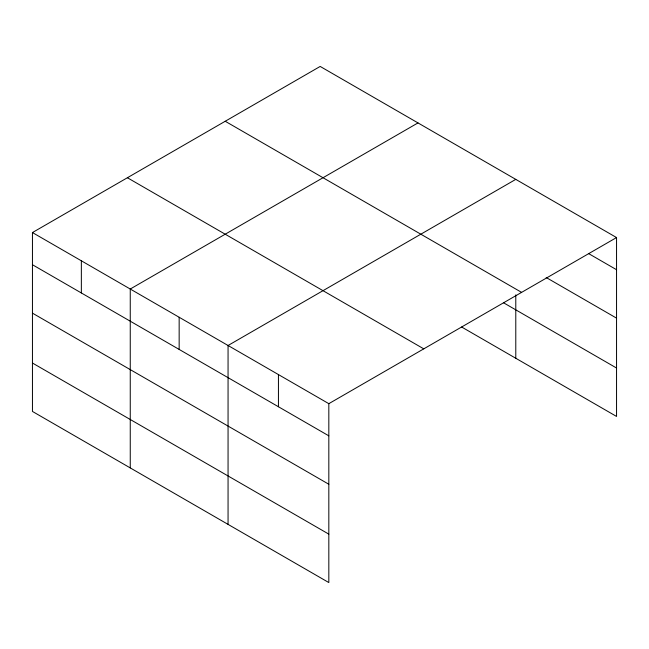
<?xml version="1.0" encoding="UTF-8"?>
<svg xmlns="http://www.w3.org/2000/svg" width="649" height="649" viewBox="0 0 649 649"><rect width="100%" height="100%" fill="white"/><g stroke="black" fill="none" stroke-linecap="round" stroke-linejoin="round"><path stroke-width="0.97" d="M32.45 232.561L328.824 403.67L328.824 582.559L32.45 411.442L32.45 232.561L320.176 66.441L616.55 237.558L616.55 416.439L461.642 327.007M417.98 122.912L130.254 289.024L130.254 467.913M515.785 179.375L228.059 345.495L228.059 524.376M328.824 403.67L616.55 237.558M588.748 253.67L616.55 269.716M546.19 277.512L616.55 318.14M225.227 121.266L521.601 292.375M503.559 302.783L616.55 368.024M127.399 177.745L423.773 348.854M32.45 264.727L328.824 435.836M32.45 313.142L328.824 484.251M32.45 363.026L328.824 534.135M515.785 294.881L515.785 358.264M278.437 374.578L278.437 406.745M179.156 317.264L179.156 349.422M81.352 260.793L81.352 292.959"/></g></svg>
